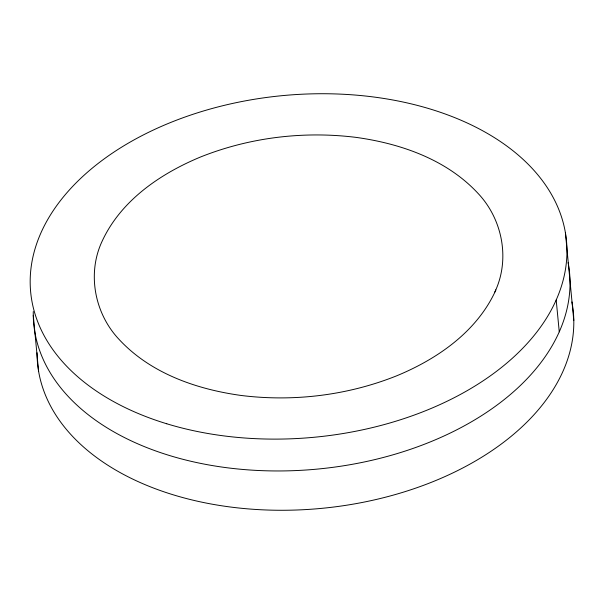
<?xml version="1.0" encoding="UTF-8"?>
<svg xmlns="http://www.w3.org/2000/svg" width="604" height="604" viewBox="0 0 604 604"><rect width="100%" height="100%" fill="white"/><g stroke="black" fill="none" stroke-linecap="round" stroke-linejoin="round"><path stroke-width="0.91" d="M494.842 291.996C510.365 259.41 502.528 219.161 477.907 193.25C446.492 159.448 400.641 143.533 355.922 137.365C303.502 130.872 249.422 137.44 200.339 157.078C160.249 173.763 121.155 200.392 102.302 240.845C86.78 273.431 94.624 313.68 119.245 339.591C150.653 373.393 196.504 389.308 241.23 395.477C293.65 401.97 347.723 395.409 396.805 375.764C437.628 358.859 477.183 331.437 495.869 290.041L495.574 289.995M565.389 232.616L573.8 320.535M556.193 299.992L559.259 331.838M33.265 315.311L38.611 371.385M571.905 301.924A269.12 171.544 -5.5 0 1 321.343 508.387A269.12 171.544 -5.5 0 1 37.04 352.751M568.122 262.612A269.12 171.544 -5.5 0 1 316.096 469.21A269.12 171.544 -5.5 0 1 33.273 311.566M166.772 423.774A269.12 171.544 -5.5 0 0 566.945 249.377A269.12 171.544 -5.5 0 0 162.008 126.115A269.12 171.544 -5.5 0 0 166.772 423.774"/></g></svg>
